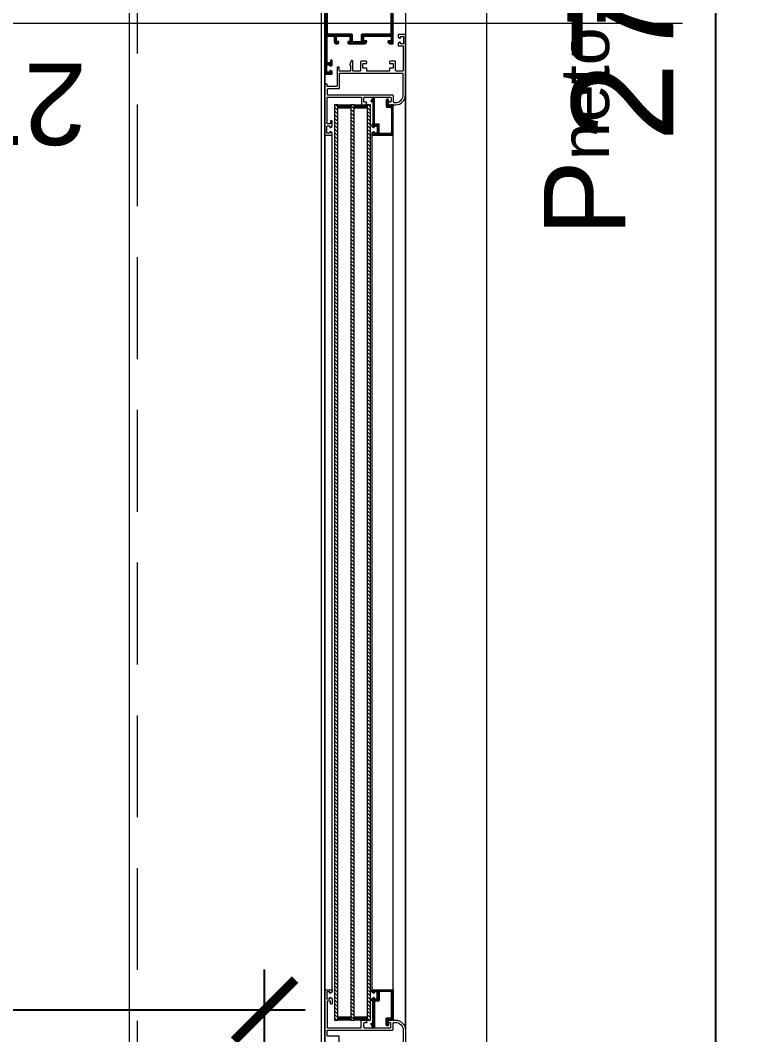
# Model space of a CAD drawing. Header units: feet. Extents: x 92587 to 97987, y -55119 to -48334.
# Drawn here: x 94694.1 to 94784.5, y -52413.5 to -52288.9 of the extents above; entities that cross this region are included whole.
import ezdxf

# ---------------------------------------------------------------- set-up
doc = ezdxf.new("R2010")
doc.units = ezdxf.units.FT
doc.header["$LTSCALE"] = 50
doc.header["$MEASUREMENT"] = 0
doc.linetypes.add('CACHE', pattern=[0.375, 0.25, -0.125])
doc.layers.get('0').update_dxf_attribs({"color": 8})
doc.layers.add('COTE 50ème', color=1, linetype='Continuous')
doc.layers.add('WINDOWS', color=21, linetype='Continuous', lineweight=5)
doc.styles.add('GENERATED_STYLE_1', font='arial.ttf')
doc.styles.add('RS_TXT_50', font='arial.ttf', dxfattribs={"height": 12.5})
doc.dimstyles.new('RS_50CM_LINEAIRE', dxfattribs={"dimscale": 5, "dimtxt": 12.5, "dimasz": 1.5, "dimexe": 1, "dimexo": 2.5, "dimgap": 1, "dimtad": 1, "dimdec": 1, "dimrnd": 0.5, "dimdsep": 46, "dimtxsty": 'RS_TXT_50', "dimblk1": 'ARCHTICK', "dimblk2": 'ARCHTICK', "dimsah": 1, "dimcen": 2.5, "dimdle": 1, "dimclrt": 4, "dimadec": 0, "dimazin": 2, "dimtfac": 1, "dimtdec": 1, "dimtix": 1, "dimtmove": 2, "dimatfit": 3, "dimfxl": 1, "dimtolj": 1, "dimtzin": 0, "dimarcsym": 0})
pattern_1 = [(135, (-46708.70849, -43897.46996), (-0.08838834765, -0.08838834765), [])]

# ---------------------------------------------------------------- blocks, each defined once
blk = doc.blocks.new('DRITARE POS 1')
at = {"layer": 'WINDOWS'}
h = blk.add_hatch(dxfattribs=at)
h.set_pattern_fill('ANSI31', color=256, angle=450)
h.set_pattern_definition(pattern_1)
h.paths.add_polyline_path([(-9.61, -130.17, -0.414214), (-9.56, -130.11), (-9.26, -130.11, -0.414214), (-9.2, -130.17), (-9.2, -130.38, 1), (-9, -130.38), (-9, -129.85, 0.250765), (-9.02, -129.8), (-9.19, -129.69, 0.599022), (-9.28, -129.74), (-9.28, -129.81, -0.414214), (-9.33, -129.87), (-9.59, -129.87, -0.414214), (-9.65, -129.81), (-9.65, -129.03, -0.414214), (-9.59, -128.97), (-9.33, -128.97, -0.414214), (-9.28, -129.03), (-9.28, -129.14, 0.599022), (-9.19, -129.19), (-9.02, -129.07, 0.250765), (-9, -129.03), (-9, -128.78, 0.414214), (-9.05, -128.73), (-9.84, -128.73, 0.414214), (-9.89, -128.78), (-9.89, -135), (-9.89, -141.22, 0.414214), (-9.84, -141.27), (-9.05, -141.27, 0.414214), (-9, -141.22), (-9, -140.97, 0.250765), (-9.02, -140.93), (-9.19, -140.81, 0.599022), (-9.28, -140.86), (-9.28, -140.97, -0.414214), (-9.33, -141.03), (-9.59, -141.03, -0.414214), (-9.65, -140.97), (-9.65, -140.19, -0.414214), (-9.59, -140.13), (-9.33, -140.13, -0.414214), (-9.28, -140.19), (-9.28, -140.26, 0.599022), (-9.19, -140.31), (-9.02, -140.2, 0.250765), (-9, -140.15), (-9, -139.62, 1), (-9.2, -139.62), (-9.2, -139.83, -0.414214), (-9.26, -139.89), (-9.56, -139.89, -0.414214), (-9.61, -139.83), (-9.61, -136.66, -0.414214), (-9.56, -136.61), (-8.83, -136.61, -0.414214), (-8.74, -136.7), (-8.74, -137.35, 0.414214), (-8.55, -137.54), (-8.29, -137.54, 0.198912), (-8.25, -137.52), (-8.19, -137.46, 0.198912), (-8.18, -137.42), (-8.18, -137.31, 0.414214), (-8.23, -137.26), (-8.4, -137.26, -0.414214), (-8.46, -137.2), (-8.46, -136.7, -0.414214), (-8.36, -136.61), (-6.91, -136.61, -0.414214), (-6.81, -136.7), (-6.81, -137.2, -0.414214), (-6.87, -137.26), (-7.04, -137.26, 0.414214), (-7.09, -137.31), (-7.09, -137.42, 0.198912), (-7.08, -137.46), (-7.02, -137.52, 0.198912), (-6.98, -137.54), (-4.97, -137.54, 0.198912), (-4.93, -137.52), (-4.78, -137.37, 0.198912), (-4.76, -137.33), (-4.76, -137.26, 0.414214), (-4.82, -137.2), (-5, -137.2, -0.340481), (-5.13, -137.11), (-5.13, -136.7, -0.414214), (-5.04, -136.61), (-1.87, -136.61, -0.414214), (-1.77, -136.7), (-1.77, -137.11, -0.414214), (-1.87, -137.2), (-2.09, -137.2, 0.414214), (-2.15, -137.26), (-2.15, -137.33, 0.198912), (-2.13, -137.37), (-1.98, -137.52, 0.198912), (-1.94, -137.54), (-1.55, -137.54, 0.414214), (-1.49, -137.48), (-1.49, -135), (-1.49, -132.52, 0.414214), (-1.55, -132.46), (-1.94, -132.46, 0.198912), (-1.98, -132.48), (-2.13, -132.63, 0.198912), (-2.15, -132.67), (-2.15, -132.74, 0.414214), (-2.09, -132.8), (-1.87, -132.8, -0.414214), (-1.77, -132.89), (-1.77, -133.3, -0.414214), (-1.87, -133.39), (-5.04, -133.39, -0.414214), (-5.13, -133.3), (-5.13, -132.89, -0.340481), (-5, -132.8), (-4.82, -132.8, 0.414214), (-4.76, -132.74), (-4.76, -132.67, 0.198912), (-4.78, -132.63), (-4.93, -132.48, 0.198912), (-4.97, -132.46), (-6.98, -132.46, 0.198912), (-7.02, -132.48), (-7.08, -132.54, 0.198912), (-7.09, -132.58), (-7.09, -132.69, 0.414214), (-7.04, -132.74), (-6.87, -132.74, -0.414214), (-6.81, -132.8), (-6.81, -133.3, -0.414214), (-6.91, -133.39), (-8.36, -133.39, -0.414214), (-8.46, -133.3), (-8.46, -132.8, -0.414214), (-8.4, -132.74), (-8.23, -132.74, 0.414214), (-8.18, -132.69), (-8.18, -132.58, 0.198912), (-8.19, -132.54), (-8.25, -132.48, 0.198912), (-8.29, -132.46), (-8.55, -132.46, 0.414214), (-8.74, -132.65), (-8.74, -133.3, -0.414214), (-8.83, -133.39), (-9.56, -133.39, -0.414214), (-9.61, -133.34)])
h.paths.add_polyline_path([(-9.56, -133.67), (-6.63, -133.67), (-6.53, -133.58), (-6.53, -132.83), (-6.44, -132.74), (-5.51, -132.74), (-5.41, -132.83), (-5.41, -133.58), (-5.32, -133.67), (-1.83, -133.67), (-1.77, -133.73), (-1.77, -135), (-1.77, -136.27), (-1.83, -136.33), (-5.32, -136.33), (-5.41, -136.42), (-5.41, -137.17), (-5.51, -137.26), (-6.44, -137.26), (-6.53, -137.17), (-6.53, -136.42), (-6.63, -136.33), (-9.56, -136.33), (-9.61, -136.27), (-9.61, -135), (-9.61, -133.73)], flags=16)
at = {"layer": 'WINDOWS', "transparency": 33554559}
h = blk.add_hatch(dxfattribs=at)
h.set_pattern_fill('ANSI31', color=256, angle=450)
h.set_pattern_definition(pattern_1)
h.paths.add_polyline_path([(-1.49, -145.1), (-1.49, -145.05), (-1.74, -145.05), (-1.74, -145.1), (-2.09, -145.1, -0.414214), (-2.15, -145.05), (-2.15, -144.67, -0.247394), (-2.12, -144.63, 1.657435), (-2.37, -144.5), (-2.37, -145.23, 0.414214), (-2.28, -145.33), (-1.81, -145.33, -0.414214), (-1.72, -145.42), (-1.72, -148.46, -0.414214), (-1.81, -148.56), (-3.16, -148.56, -0.414214), (-3.22, -148.5), (-3.22, -147.49, 0.414214), (-3.31, -147.4), (-3.76, -147.4, -0.414214), (-3.81, -147.34), (-3.81, -144.21, 0.737396), (-3.98, -144.15), (-4.23, -144.51, 0.603122), (-4.15, -144.66), (-4.07, -144.66, -0.414214), (-4.02, -144.71), (-4.02, -147.4), (-4.06, -147.4, 0.414214), (-4.11, -147.46), (-4.11, -147.66, 0.250765), (-4.09, -147.71), (-3.92, -147.84, 0.599022), (-3.83, -147.79), (-3.83, -147.72, -0.414214), (-3.78, -147.66), (-3.51, -147.66, -0.414214), (-3.46, -147.72), (-3.46, -148.46, -0.414214), (-3.51, -148.52), (-3.78, -148.52, -0.414214), (-3.83, -148.46), (-3.83, -148.39, 0.599022), (-3.92, -148.34), (-4.09, -148.47, 0.250765), (-4.11, -148.52), (-4.11, -148.72, 0.414214), (-4.06, -148.78), (-1.55, -148.78, 0.414214), (-1.49, -148.72)])
at = {"layer": 'WINDOWS'}
h = blk.add_hatch(dxfattribs=at)
h.set_pattern_fill('ANSI31', color=140, scale=2.5, angle=450)
h.set_pattern_definition([(135, (-46708.9128, -43897.46996), (-0.2209708691, -0.2209708691), [])])
h.paths.add_polyline_path([(-8.71, -145.04), (-8.71, -257.42), (-8.31, -257.42), (-8.31, -145.04)])
h.paths.add_polyline_path([(-6.71, -145.04), (-6.71, -257.42), (-6.31, -257.42), (-6.31, -145.04)])
h.paths.add_polyline_path([(-4.71, -145.04), (-4.71, -257.42), (-4.31, -257.42), (-4.31, -145.04)])
at = {"layer": 'WINDOWS', "transparency": 33554559}
h = blk.add_hatch(dxfattribs=at)
h.set_pattern_fill('ANSI31', color=140, angle=450)
h.set_pattern_definition([(135, (-46708.90849, -43914.46996), (-0.08838834765, -0.08838834765), [])])
h.paths.add_polyline_path([(-6.71, -257.42), (-8.31, -257.42), (-8.31, -257.02), (-6.71, -257.02)])
h.paths.add_polyline_path([(-4.71, -257.42), (-6.31, -257.42), (-6.31, -257.02), (-4.71, -257.02)])
h.paths.add_polyline_path([(-6.71, -145.44), (-8.31, -145.44), (-8.31, -145.04), (-6.71, -145.04)])
h.paths.add_polyline_path([(-4.71, -145.44), (-6.31, -145.44), (-6.31, -145.04), (-4.71, -145.04)])
h = blk.add_hatch(dxfattribs=at)
h.set_pattern_fill('ANSI31', color=256, angle=450)
h.set_pattern_definition([(135, (-46708.71279, -43952.46996), (-0.08838834765, -0.08838834765), [])])
h.paths.add_polyline_path([(-1.72, -257.05, -0.414214), (-1.81, -257.14), (-2.28, -257.14, 0.414214), (-2.37, -257.23), (-2.37, -257.97, 1.835735), (-2.15, -257.82), (-2.15, -257.36), (-1.74, -257.36), (-1.5, -257.42), (-1.5, -253.74, 0.414214), (-1.55, -253.69), (-4.06, -253.69, 0.414214), (-4.12, -253.74), (-4.12, -253.95, 0.250765), (-4.09, -253.99), (-3.92, -254.12, 0.599022), (-3.84, -254.08), (-3.84, -253.95), (-3.46, -253.95), (-3.46, -254.81), (-3.84, -254.81), (-3.84, -254.67, 0.649779), (-3.93, -254.63), (-4.1, -254.76, 0.212283), (-4.12, -254.81), (-4.12, -255.01, 0.414214), (-4.06, -255.07), (-4.02, -255.07), (-4.02, -257.81), (-4.15, -257.81, 0.603122), (-4.23, -257.96), (-3.99, -258.31, 0.737396), (-3.82, -258.26), (-3.82, -255.07), (-3.31, -255.07, 0.414214), (-3.22, -254.97), (-3.22, -253.91), (-1.81, -253.91, -0.414214), (-1.72, -254)])
at = {"layer": 'WINDOWS', "color": 165, "linetype": 'CACHE'}
blk.add_line((-32.9, -270), (-32.9, 0), dxfattribs=at)
at = {"layer": 'WINDOWS', "color": 165}
blk.add_line((-61.99, -135), (34.01, -135), dxfattribs=at)
at = {"layer": 'WINDOWS'}
for p, q in [((-0.01, -258.52), (0, -143.87)), ((-9.89, -253.72), (-9.89, -148.72)), ((-9, -253.74), (-9, -148.72)), ((-4.11, -148.72), (-4.12, -253.74)), ((-1.5, -253.74), (-1.49, -148.72))]:
    blk.add_line(p, q, dxfattribs=at)
at = {"layer": 'WINDOWS', "color": 165}
for points in [[(-9.9, 0), (-9.9, -270), (-33.9, -270), (-33.9, 0)], [(-10.3, -269.6), (-10.3, -0.4), (-9.9, 0), (-9.9, -270)], [(0, 0), (0, -270), (10, -270), (10, 0)]]:
    blk.add_lwpolyline(points, close=True, dxfattribs=at)
at = {"layer": 'WINDOWS'}
blk.add_lwpolyline([(-9.9, -270), (-9.9, 0), (0, 0), (0, -270)], close=True, dxfattribs=at)
for points in [[(-9.89, -128.78), (-9.89, -135), (-9.89, -141.22, 0.414214), (-9.84, -141.27), (-9.05, -141.27, 0.414214), (-9, -141.22), (-9, -140.97, 0.250765), (-9.02, -140.93), (-9.19, -140.81, 0.599022), (-9.28, -140.86), (-9.28, -140.97, -0.414214), (-9.33, -141.03), (-9.59, -141.03, -0.414214), (-9.65, -140.97), (-9.65, -140.19, -0.414214), (-9.59, -140.13), (-9.33, -140.13, -0.414214), (-9.28, -140.19), (-9.28, -140.26, 0.599022), (-9.19, -140.31), (-9.02, -140.2, 0.250765), (-9, -140.15), (-9, -139.62, 1), (-9.2, -139.62), (-9.2, -139.83, -0.414214), (-9.26, -139.89), (-9.56, -139.89, -0.414214), (-9.61, -139.83), (-9.61, -136.66, -0.414214), (-9.56, -136.61), (-8.83, -136.61, -0.414214), (-8.74, -136.7), (-8.74, -137.35, 0.414214), (-8.55, -137.54), (-8.29, -137.54, 0.198912), (-8.25, -137.52), (-8.19, -137.46, 0.198912), (-8.18, -137.42), (-8.18, -137.31, 0.414214), (-8.23, -137.26), (-8.4, -137.26, -0.414214), (-8.46, -137.2), (-8.46, -136.7, -0.414214), (-8.36, -136.61), (-6.91, -136.61, -0.414214), (-6.81, -136.7), (-6.81, -137.2, -0.414214), (-6.87, -137.26), (-7.04, -137.26, 0.414214), (-7.09, -137.31), (-7.09, -137.42, 0.198912), (-7.08, -137.46), (-7.02, -137.52, 0.198912), (-6.98, -137.54), (-4.97, -137.54, 0.198912), (-4.93, -137.52), (-4.78, -137.37, 0.198912), (-4.76, -137.33), (-4.76, -137.26, 0.414214), (-4.82, -137.2), (-5, -137.2, -0.340481), (-5.13, -137.11), (-5.13, -136.7, -0.414214), (-5.04, -136.61), (-1.87, -136.61, -0.414214), (-1.77, -136.7), (-1.77, -137.11, -0.414214), (-1.87, -137.2), (-2.09, -137.2, 0.414214), (-2.15, -137.26), (-2.15, -137.33, 0.198912), (-2.13, -137.37), (-1.98, -137.52, 0.198912), (-1.94, -137.54), (-1.55, -137.54, 0.414214), (-1.49, -137.48), (-1.49, -135), (-1.49, -132.52, 0.414214)], [(-9.9, -259.92), (-9.9, -253.74, -0.414214), (-9.84, -253.69), (-9.06, -253.69, -0.414214), (-9, -253.74), (-9, -253.95, -0.250765), (-9.03, -253.99), (-9.19, -254.12, -0.599022), (-9.28, -254.08), (-9.28, -253.98, 0.414214), (-9.34, -253.93), (-9.6, -253.93, 0.414214), (-9.65, -253.98), (-9.65, -254.77, 0.414214), (-9.6, -254.82), (-9.34, -254.82, 0.414214), (-9.28, -254.77), (-9.28, -254.67, -0.599022), (-9.19, -254.63), (-9.03, -254.76, -0.250765), (-9, -254.81), (-9, -255.38, -0.414214), (-9.06, -255.44), (-9.15, -255.44, -0.414214), (-9.21, -255.38), (-9.21, -255.12, 0.414214), (-9.26, -255.07), (-9.56, -255.07, 0.414214), (-9.62, -255.12), (-9.62, -258.3, 0.414214), (-9.56, -258.35), (-5.47, -258.35, 0.414214), (-5.42, -258.3), (-5.42, -257.47, -0.414214), (-5.36, -257.42), (-4.97, -257.42, -0.198912), (-4.93, -257.44), (-4.78, -257.59, -0.198912), (-4.76, -257.63), (-4.76, -257.7, -0.414214), (-4.82, -257.75), (-5.04, -257.75, 0.414214), (-5.14, -257.85), (-5.14, -258.26, 0.414214), (-5.04, -258.35), (-1.87, -258.35, 0.414214), (-1.78, -258.26), (-1.78, -257.85, 0.414214), (-1.87, -257.75), (-2.09, -257.75, -0.414214), (-2.15, -257.7), (-2.15, -257.63, -0.198912), (-2.13, -257.59), (-1.98, -257.44, -0.198912), (-1.94, -257.42), (-1.22, -257.42, -0.414214), (0, -258.63), (0, -265.99, -0.414214)]]:
    blk.add_lwpolyline(points, format="xyb", dxfattribs=at)
blk.add_lwpolyline([(-9.61, -133.73), (-9.61, -135), (-9.61, -136.27), (-9.56, -136.33), (-6.63, -136.33), (-6.53, -136.42), (-6.53, -137.17), (-6.44, -137.26), (-5.51, -137.26), (-5.41, -137.17), (-5.41, -136.42), (-5.32, -136.33), (-1.83, -136.33), (-1.77, -136.27), (-1.77, -135), (-1.77, -133.73)], dxfattribs=at)
for points in [[(0, -136.47, 0.414214), (-0.06, -136.42), (-0.84, -136.42, 0.414214), (-0.9, -136.47), (-0.9, -136.68, 0.250765), (-0.87, -136.73), (-0.7, -136.86, 0.599022), (-0.62, -136.81), (-0.62, -136.72, -0.414214), (-0.56, -136.66), (-0.3, -136.66, -0.414214), (-0.24, -136.72), (-0.24, -137.5, -0.414214), (-0.3, -137.56), (-0.56, -137.56, -0.414214), (-0.62, -137.5), (-0.62, -137.41, 0.599022), (-0.7, -137.36), (-0.87, -137.49, 0.250765), (-0.9, -137.54), (-0.9, -137.74, 0.414214), (-0.84, -137.8), (-0.34, -137.8, -0.414214), (-0.28, -137.86), (-0.28, -140.81, -0.414214), (-0.37, -140.9), (-1.12, -140.9, -0.414214), (-1.21, -140.81), (-1.21, -139.78, 0.414214), (-1.31, -139.69), (-1.87, -139.69, 0.414214), (-1.96, -139.78), (-1.96, -139.91, 0.414214), (-1.9, -139.97), (-1.55, -139.97, -0.414214), (-1.49, -140.02), (-1.49, -140.47, -0.414214), (-1.55, -140.53), (-1.9, -140.53, 0.414214), (-1.96, -140.58), (-1.96, -140.84, -0.414214), (-2.02, -140.9), (-4.7, -140.9, -0.414214), (-4.76, -140.84), (-4.76, -140.58, 0.414214), (-4.82, -140.53), (-5.17, -140.53, -0.414214), (-5.23, -140.47), (-5.23, -140.02, -0.414214), (-5.17, -139.97), (-4.82, -139.97, 0.414214), (-4.76, -139.91), (-4.76, -139.78, 0.414214), (-4.85, -139.69), (-5.41, -139.69, 0.414214), (-5.51, -139.78), (-5.51, -140.81, -0.414214), (-5.6, -140.9), (-6.38, -140.9, -0.414214), (-6.48, -140.81), (-6.48, -139.69, 0.809546), (-6.66, -139.65), (-6.85, -140.07, 0.543142), (-6.79, -140.15, -0.414214), (-6.74, -140.21), (-6.74, -140.81, -0.414214), (-6.83, -140.9), (-8.06, -140.9, -0.414214), (-8.12, -140.84), (-8.12, -140.49, 0.414214), (-8.18, -140.43), (-8.34, -140.43, 0.414214), (-8.4, -140.49), (-8.4, -142.71, -0.414214), (-8.49, -142.8), (-9.56, -142.8, -0.414214), (-9.61, -142.75), (-9.61, -142.54, 0.414214), (-9.67, -142.49), (-9.84, -142.49, 0.414214), (-9.89, -142.54), (-9.89, -148.72, 0.414214), (-9.84, -148.78), (-9.05, -148.78, 0.414214), (-9, -148.72), (-9, -148.51, 0.250765), (-9.02, -148.47), (-9.19, -148.34, 0.599022), (-9.28, -148.38), (-9.28, -148.48, -0.414214), (-9.33, -148.53), (-9.59, -148.53, -0.414214), (-9.65, -148.48), (-9.65, -147.69, -0.414214), (-9.59, -147.64), (-9.33, -147.64, -0.414214), (-9.28, -147.69), (-9.28, -147.79, 0.599022), (-9.19, -147.83), (-9.02, -147.7, 0.250765), (-9, -147.66), (-9, -147.08, 0.414214), (-9.05, -147.02), (-9.15, -147.02, 0.414214), (-9.2, -147.08), (-9.2, -147.34, -0.414214), (-9.26, -147.39), (-9.56, -147.39, -0.414214), (-9.61, -147.34), (-9.61, -144.17, -0.414214), (-9.56, -144.11), (-5.47, -144.11, -0.414214), (-5.41, -144.17), (-5.41, -144.99, 0.414214), (-5.36, -145.04), (-4.97, -145.04, 0.198912), (-4.93, -145.03), (-4.78, -144.87, 0.198912), (-4.76, -144.83), (-4.76, -144.76, 0.414214), (-4.82, -144.71), (-5.04, -144.71, -0.414214), (-5.13, -144.61), (-5.13, -144.2, -0.414214), (-5.04, -144.11), (-1.87, -144.11, -0.414214), (-1.77, -144.2), (-1.77, -144.61, -0.414214), (-1.87, -144.71), (-2.09, -144.71, 0.414214), (-2.15, -144.76), (-2.15, -144.83, 0.198912), (-2.13, -144.87), (-1.98, -145.03, 0.198912), (-1.94, -145.04), (-1.21, -145.04, 0.414214), (0, -143.83)], [(-1.49, -144.67, 0.414214), (-1.4, -144.76), (-1.18, -144.76), (-1.18, -144.76, 0.414214), (-0.28, -143.83), (-0.28, -141.23, 0.414214), (-0.34, -141.18), (-8.06, -141.18, 0.414214), (-8.12, -141.23), (-8.12, -142.99, -0.414214), (-8.21, -143.08), (-9.52, -143.08, 0.414214), (-9.61, -143.18), (-9.61, -143.74, 0.414214), (-9.52, -143.83), (-1.59, -143.83, -0.414214), (-1.49, -143.92)], [(-1.74, -145.1), (-2.09, -145.1, -0.414214), (-2.15, -145.05), (-2.15, -144.67, -0.247394), (-2.12, -144.63, 1.657435), (-2.37, -144.5), (-2.37, -145.23, 0.414214), (-2.28, -145.33), (-1.81, -145.33, -0.414214), (-1.72, -145.42), (-1.72, -148.46, -0.414214), (-1.81, -148.56), (-3.16, -148.56, -0.414214), (-3.22, -148.5), (-3.22, -147.49, 0.414214), (-3.31, -147.4), (-3.76, -147.4, -0.414214), (-3.81, -147.34), (-3.81, -144.21, 0.737396), (-3.98, -144.15), (-4.23, -144.51, 0.603122), (-4.15, -144.66), (-4.07, -144.66, -0.414214), (-4.02, -144.71), (-4.02, -147.4), (-4.06, -147.4, 0.414214), (-4.11, -147.46), (-4.11, -147.66, 0.250765), (-4.09, -147.71), (-3.92, -147.84, 0.599022), (-3.83, -147.79), (-3.83, -147.72, -0.414214), (-3.78, -147.66), (-3.51, -147.66, -0.414214), (-3.46, -147.72), (-3.46, -148.46, -0.414214), (-3.51, -148.52), (-3.78, -148.52, -0.414214), (-3.83, -148.46), (-3.83, -148.39, 0.599022), (-3.92, -148.34), (-4.09, -148.47, 0.250765), (-4.11, -148.52), (-4.11, -148.72, 0.414214), (-4.06, -148.78), (-1.55, -148.78, 0.414214), (-1.49, -148.72), (-1.49, -145.1), (-1.49, -145.05), (-1.74, -145.05)], [(-1.74, -257.36), (-2.09, -257.36, 0.414214), (-2.15, -257.42), (-2.15, -257.79, 0.247394), (-2.13, -257.84, -1.657435), (-2.37, -257.97), (-2.37, -257.23, -0.414214), (-2.28, -257.14), (-1.81, -257.14, 0.414214), (-1.72, -257.05), (-1.72, -254, 0.414214), (-1.81, -253.91), (-3.16, -253.91, 0.414214), (-3.22, -253.97), (-3.22, -254.97, -0.414214), (-3.31, -255.07), (-3.76, -255.07, 0.414214), (-3.82, -255.12), (-3.82, -258.26, -0.737396), (-3.99, -258.31), (-4.23, -257.96, -0.603122), (-4.15, -257.81), (-4.08, -257.81, 0.414214), (-4.02, -257.75), (-4.02, -255.07), (-4.06, -255.07, -0.414214), (-4.12, -255.01), (-4.12, -254.81, -0.250765), (-4.09, -254.76), (-3.92, -254.63, -0.599022), (-3.84, -254.67), (-3.84, -254.75, 0.414214), (-3.78, -254.81), (-3.52, -254.81, 0.414214), (-3.46, -254.75), (-3.46, -254, 0.414214), (-3.52, -253.95), (-3.78, -253.95, 0.414214), (-3.84, -254), (-3.84, -254.08, -0.599022), (-3.92, -254.12), (-4.09, -253.99, -0.250765), (-4.12, -253.95), (-4.12, -253.74, -0.414214), (-4.06, -253.69), (-1.55, -253.69, -0.414214), (-1.5, -253.74), (-1.5, -257.36), (-1.5, -257.42), (-1.74, -257.42)], [(-1.5, -257.79, -0.414214), (-1.4, -257.7), (-1.18, -257.7), (-1.18, -257.7, -0.414214), (-0.28, -258.63), (-0.28, -261.23, -0.414214), (-0.34, -261.28), (-8.07, -261.28, -0.414214), (-8.12, -261.23), (-8.12, -259.47, 0.414214), (-8.22, -259.38), (-9.52, -259.38, -0.414214), (-9.62, -259.29), (-9.62, -258.73, -0.414214), (-9.52, -258.63), (-1.59, -258.63, 0.414214), (-1.5, -258.54)]]:
    blk.add_lwpolyline(points, format="xyb", close=True, dxfattribs=at)
at = {"layer": 'WINDOWS', "color": 140}
for points in [[(-8.71, -145.04), (-8.71, -257.42), (-8.31, -257.42), (-8.31, -145.04)], [(-6.71, -145.44), (-8.31, -145.44), (-8.31, -145.04), (-6.71, -145.04)], [(-6.71, -145.04), (-6.71, -257.42), (-6.31, -257.42), (-6.31, -145.04)], [(-4.71, -145.44), (-6.31, -145.44), (-6.31, -145.04), (-4.71, -145.04)], [(-4.71, -145.04), (-4.71, -257.42), (-4.31, -257.42), (-4.31, -145.04)], [(-6.71, -257.42), (-8.31, -257.42), (-8.31, -257.02), (-6.71, -257.02)], [(-4.71, -257.42), (-6.31, -257.42), (-6.31, -257.02), (-4.71, -257.02)]]:
    blk.add_lwpolyline(points, close=True, dxfattribs=at)
at = {"layer": 'WINDOWS', "color": 165, "char_height": 10, "attachment_point": 7, "style": 'GENERATED_STYLE_1'}
for s, insert, rotation in [('\\A1;\\pt0;P{\\H0.6x;neto}= 0', (27.15, -161.16), 90), ('\\A1;\\pt0;270', (-39.11, -139.83), 180)]:
    blk.add_mtext(s, dxfattribs=dict(at, insert=insert, rotation=rotation))
blk = doc.blocks.new('_ArchTick')
at = {"color": 0, "linetype": 'ByBlock', "const_width": 0.15}
blk.add_lwpolyline([(-0.5, -0.5), (0.5, 0.5)], dxfattribs=at)
blk = doc.blocks.new('*D1768')
at = {"layer": 'COTE 50ème', "color": 0, "lineweight": -2, "ltscale": 0.5, "transparency": 16777216}
for p, q in [((94444.11, -52429.25), (94444.11, -52149.25)), ((94711.61, -52154.25), (94439.11, -52154.25)), ((94711.61, -52424.25), (94439.11, -52424.25))]:
    blk.add_line(p, q, dxfattribs=at)
at = {"layer": 'Defpoints', "color": 0, "ltscale": 0.5, "transparency": 16777216}
for p in [(94444.11, -52154.25), (94724.11, -52154.25), (94724.11, -52424.25)]:
    blk.add_point(p, dxfattribs=at)
at = {"layer": 'COTE 50ème', "color": 0, "lineweight": -2, "ltscale": 0.5, "transparency": 16777216, "xscale": 7.5, "yscale": 7.5, "zscale": 7.5}
for p, rotation in [((94444.11, -52154.25), 90), ((94444.11, -52424.25), 270)]:
    blk.add_blockref('_ArchTick', p, dxfattribs=dict(at, rotation=rotation))
at = {"layer": 'COTE 50ème', "color": 4, "lineweight": 5, "ltscale": 0.5, "transparency": 16777216, "char_height": 12.5, "attachment_point": 5, "rotation": 90, "style": 'RS_TXT_50'}
for s, insert in [('\\A1;270', (94432.73, -52289.25)), ('\\A1;240', (94455.49, -52289.25))]:
    blk.add_mtext(s, dxfattribs=dict(at, insert=insert))
blk = doc.blocks.new('*D1776')
at = {"layer": 'COTE 50ème', "color": 0, "lineweight": -2, "ltscale": 0.5, "transparency": 16777216}
for p, q in [((94324.11, -52052.36), (94324.11, -54192.36)), ((94601.61, -52057.36), (94319.11, -52057.36)), ((94711.61, -54187.36), (94319.11, -54187.36))]:
    blk.add_line(p, q, dxfattribs=at)
at = {"layer": 'Defpoints', "color": 0, "ltscale": 0.5, "transparency": 16777216}
for p in [(94614.11, -52057.36), (94324.11, -54187.36), (94724.11, -54187.36)]:
    blk.add_point(p, dxfattribs=at)
at = {"layer": 'COTE 50ème', "color": 0, "lineweight": -2, "ltscale": 0.5, "transparency": 16777216, "xscale": 7.5, "yscale": 7.5, "zscale": 7.5}
for p, rotation in [((94324.11, -52057.36), 90), ((94324.11, -54187.36), 270)]:
    blk.add_blockref('_ArchTick', p, dxfattribs=dict(at, rotation=rotation))
at = {"layer": 'COTE 50ème', "color": 4, "lineweight": 5, "ltscale": 0.5, "transparency": 16777216, "insert": (94312.72, -53122.36), "char_height": 12.5, "attachment_point": 5, "rotation": 90, "style": 'RS_TXT_50'}
blk.add_mtext('\\A1;2130', dxfattribs=at)
blk = doc.blocks.new('*D1511')
at = {"layer": 'COTE 50ème', "color": 0, "lineweight": -2, "ltscale": 0.5, "transparency": 16777216}
for p, q in [((94779.54, -52429.25), (94779.54, -52149.25)), ((94761.61, -52154.25), (94784.54, -52154.25)), ((94761.61, -52424.25), (94784.54, -52424.25))]:
    blk.add_line(p, q, dxfattribs=at)
at = {"layer": 'Defpoints', "color": 0, "ltscale": 0.5, "transparency": 16777216}
for p in [(94749.11, -52154.25), (94779.54, -52154.25), (94749.11, -52424.25)]:
    blk.add_point(p, dxfattribs=at)
at = {"layer": 'COTE 50ème', "color": 0, "lineweight": -2, "ltscale": 0.5, "transparency": 16777216, "xscale": 7.5, "yscale": 7.5, "zscale": 7.5}
for p, rotation in [((94779.54, -52154.25), 90), ((94779.54, -52424.25), 270)]:
    blk.add_blockref('_ArchTick', p, dxfattribs=dict(at, rotation=rotation))
at = {"layer": 'COTE 50ème', "color": 4, "lineweight": 5, "ltscale": 0.5, "transparency": 16777216, "insert": (94768.16, -52289.25), "char_height": 12.5, "attachment_point": 5, "rotation": 90, "style": 'RS_TXT_50'}
blk.add_mtext('\\A1;270', dxfattribs=at)
blk = doc.blocks.new('*D1991')
at = {"layer": 'COTE 50ème', "color": 0, "lineweight": -2, "ltscale": 0.5, "transparency": 16777216}
for p, q in [((94514.11, -52449.86), (94514.11, -52405.44)), ((94724.11, -52464.86), (94724.11, -52405.44)), ((94729.11, -52410.44), (94509.11, -52410.44))]:
    blk.add_line(p, q, dxfattribs=at)
at = {"layer": 'Defpoints', "color": 0, "ltscale": 0.5, "transparency": 16777216}
for p in [(94514.11, -52410.44), (94514.11, -52462.36), (94724.11, -52477.36)]:
    blk.add_point(p, dxfattribs=at)
at = {"layer": 'COTE 50ème', "color": 0, "lineweight": -2, "ltscale": 0.5, "transparency": 16777216, "xscale": 7.5, "yscale": 7.5, "zscale": 7.5, "rotation": 180}
blk.add_blockref('_ArchTick', (94514.11, -52410.44), dxfattribs=at)
at = {"layer": 'COTE 50ème', "color": 0, "lineweight": -2, "ltscale": 0.5, "transparency": 16777216, "xscale": 7.5, "yscale": 7.5, "zscale": 7.5}
blk.add_blockref('_ArchTick', (94724.11, -52410.44), dxfattribs=at)
at = {"layer": 'COTE 50ème', "color": 4, "lineweight": 5, "ltscale": 0.5, "transparency": 16777216, "insert": (94619.11, -52399.06), "char_height": 12.5, "attachment_point": 5, "style": 'RS_TXT_50'}
blk.add_mtext('\\A1;210', dxfattribs=at)

msp = doc.modelspace()

# ---------------------------------------------------------------- block references
at = {"lineweight": 5}
msp.add_blockref('DRITARE POS 1', (94741.41, -52154.25), dxfattribs=at)

# ---------------------------------------------------------------- dimensions: what is measured, and where the dimension line sits
at = {"layer": 'COTE 50ème', "lineweight": 5, "ltscale": 0.5}
for base, p1, p2, picture, middle in [((94324.11, -54187.36), (94614.11, -52057.36), (94724.11, -54187.36), '*D1776', (94312.72, -53122.36)), ((94779.54, -52154.25), (94749.11, -52424.25), (94749.11, -52154.25), '*D1511', (94768.16, -52289.25))]:
    dim = msp.add_linear_dim(base=base, p1=p1, p2=p2, angle=90, dimstyle='RS_50CM_LINEAIRE', dxfattribs=at)
    dim.commit()
    dim.dimension.update_dxf_attribs({"geometry": picture, "text_midpoint": middle})
dim = msp.add_linear_dim(base=(94444.11, -52154.25), p1=(94724.11, -52424.25), p2=(94724.11, -52154.25), angle=90, text='<>\\X240', dimstyle='RS_50CM_LINEAIRE', dxfattribs=at)
dim.commit()
dim.dimension.update_dxf_attribs({"geometry": '*D1768', "text_midpoint": (94444.11, -52289.25)})
dim = msp.add_linear_dim(base=(94514.11, -52410.44), p1=(94724.11, -52477.36), p2=(94514.11, -52462.36), dimstyle='RS_50CM_LINEAIRE', dxfattribs=at)
dim.commit()
dim.dimension.update_dxf_attribs({"geometry": '*D1991', "text_midpoint": (94619.11, -52399.06)})

doc.saveas('drawing.dxf')
